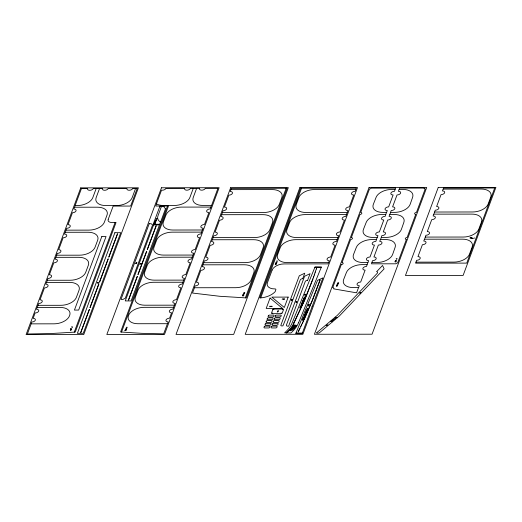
<?xml version="1.0" encoding="UTF-8"?>
<svg xmlns="http://www.w3.org/2000/svg" width="522" height="522" viewBox="0 0 522 522"><rect width="100%" height="100%" fill="white"/><g stroke="black" fill="none" stroke-linecap="round" stroke-linejoin="round"><path stroke-width="0.78" d="M291.583 300.006L291.576 300.046A1.279 0.744 -12.5 0 0 291.563 300.17L292.118 300.006L291.635 299.954M295.034 326.152C296.77 325.134 295.752 326.909 295.054 326.211M282.128 299.204L282.722 298.786M298.225 331.653L298.101 332.083M316.665 267.447L316.436 268.164M316.645 268.171L316.299 269.248M316.084 269.248L316.202 268.889M315.947 270.331L316.064 269.972M315.497 271.048L315.614 270.69M315.138 272.132L315.262 271.773M315.353 272.132L315.471 271.766M314.779 273.215L314.903 272.856M314.988 273.208L315.112 272.849M314.479 274.102L314.022 275.433M314.688 274.096L314.237 275.427M313.722 276.321L313.252 277.652M313.931 276.314L313.468 277.645M312.939 278.539L312.626 279.427M313.154 278.539L304.959 299.53L294.167 322.629A35.072 20.469 -12.5 0 1 289.371 330.158L286.571 332.886M312.306 280.314L303.98 301.305L293.951 322.622M319.953 279.994L312.176 300.535L303.941 319.647M320.188 279.994L312.397 300.535L304.195 319.562M71.534 329.356L70.646 329.173M396.237 261.02L395.337 260.883M139.974 264.491L140.124 264.099M302.714 278.715L304.763 273.202L299.282 275.799L280.862 325.271A1.005 0.587 -12.5 0 0 281.599 325.885L282.904 325.885L285.24 320.26L300.248 279.942A2.01 1.168 -12.5 0 1 302.551 278.722M31.092 323.777L31.744 322.022A3.008 1.755 -12.5 0 0 35.313 320.182A3.008 1.755 -12.5 0 0 33.114 318.355L35.118 312.959A3.008 1.755 -12.5 0 0 38.687 311.125A3.008 1.755 -12.5 0 0 36.488 309.292L37.14 307.53M37.989 305.259L38.648 303.497A3.008 1.755 -12.5 0 0 42.21 301.657A3.008 1.755 -12.5 0 0 40.011 299.83L44.455 287.903A3.008 1.755 -12.5 0 0 48.017 286.063A3.008 1.755 -12.5 0 0 45.819 284.236L46.471 282.474M47.319 280.197L47.978 278.441A3.008 1.755 -12.5 0 0 51.541 276.601A3.008 1.755 -12.5 0 0 49.342 274.768L53.786 262.847A3.008 1.755 -12.5 0 0 57.348 261.007A3.008 1.755 -12.5 0 0 55.149 259.18L55.802 257.418M56.65 255.141L57.309 253.379A3.008 1.755 -12.5 0 0 60.872 251.545A3.008 1.755 -12.5 0 0 58.673 249.712L63.116 237.784A3.008 1.755 -12.5 0 0 66.679 235.951A3.008 1.755 -12.5 0 0 64.48 234.117L65.139 232.355M65.981 230.085L66.64 228.323A3.008 1.755 -12.5 0 0 70.202 226.483A3.008 1.755 -12.5 0 0 68.004 224.656L72.447 212.728A3.008 1.755 -12.5 0 0 76.01 210.895A3.008 1.755 -12.5 0 0 73.811 209.061L74.47 207.299M75.135 205.505L81.478 188.475L87.565 188.468A3.008 1.755 -12.5 0 0 89.764 190.302A3.008 1.755 -12.5 0 0 93.334 188.462L96.1 188.462M108.237 219.299L113.157 206.086L130.644 206.059L137.195 188.475L135.576 188.475L132.19 197.57A13.043 7.608 -12.5 0 1 116.739 205.531L105.685 205.544A13.043 7.608 -12.5 0 1 96.152 197.61L99.539 188.514L96.192 188.52L92.805 197.616A13.043 7.608 -12.5 0 1 77.354 205.577L75.201 205.577L74.587 207.227L97.47 207.201A13.043 7.608 -12.5 0 1 107.003 215.136L104.387 222.17A13.043 7.608 -12.5 0 1 88.936 230.13L66.046 230.156L65.257 232.283L88.14 232.257A13.043 7.608 -12.5 0 1 97.673 240.192L95.056 247.226A13.043 7.608 -12.5 0 1 79.605 255.186L56.715 255.212L55.919 257.339L78.809 257.313A13.043 7.608 -12.5 0 1 88.342 265.248L85.725 272.282A13.043 7.608 -12.5 0 1 70.268 280.249L47.385 280.275L46.589 282.402L69.478 282.376A13.043 7.608 -12.5 0 1 79.011 290.31L76.395 297.344A13.043 7.608 -12.5 0 1 60.937 305.305L38.054 305.331L37.258 307.458L60.147 307.432A13.043 7.608 -12.5 0 1 69.68 315.366L69.491 315.869A13.043 7.608 -12.5 0 1 54.04 323.829L31.157 323.855L27.379 333.995L51.502 333.519L75.246 332.083L116.041 222.496L111.845 222.502A5.018 2.93 -12.5 0 1 108.178 219.449M71.488 326.896L72.48 326.811M70.548 329.434L70.848 328.612M72.14 327.718L72.29 327.307M74.254 332.162L115.081 222.502M97.301 282.996L97.47 282.539L98.43 282.539M97.816 282.872L97.94 282.539M98.077 283.466L98.234 283.055M80.629 332.631L89.282 309.409M89.967 307.575L98.769 283.929M99.454 282.095L108.087 258.905M108.772 257.072L117.417 233.849M80.812 332.631L89.458 309.409M90.143 307.575L98.945 283.929M99.63 282.095L108.263 258.905M108.948 257.072L117.6 233.849M156.443 203.848L161.546 190.145A3.008 1.755 -12.5 0 0 165.898 188.383L184.644 188.357A3.008 1.755 -12.5 0 0 186.843 190.191A3.008 1.755 -12.5 0 0 190.406 188.351L193.173 188.351M135.837 263.147L136.007 262.697L136.966 262.697M136.353 263.023L136.477 262.697M136.392 263.597L136.542 263.186L135.681 263.532L136.653 263.532M154.147 223.912L154.519 222.927L155.478 222.927L154.636 222.6L155.7 222.32M154.851 222.033L155.027 221.556M155.145 221.23L156.163 221.08M155.654 219.866L156.646 219.782M156.137 218.561L157.135 218.477M154.864 223.253L154.988 222.927M155.145 222.77L155.275 222.437M140.15 264.021L140.32 263.571L141.279 263.564M156.796 219.384L156.946 218.972M140.666 263.897L140.79 263.564M128.438 300L137.24 276.353M137.925 274.52L146.578 251.297M147.256 249.457L156.065 225.811M128.614 300L137.423 276.353M138.102 274.52L146.754 251.297M147.439 249.457L156.241 225.811M160.593 222.007L165.663 208.395A3.008 1.755 -12.5 0 1 164.254 206.634L161.487 206.64M167.51 206.02L120.595 331.999L141.906 333.343L163.66 333.839L167.438 323.699L137.984 323.731A13.043 7.608 -12.5 0 1 128.451 315.797L128.634 315.301A13.043 7.608 -12.5 0 1 144.085 307.334L173.545 307.301L174.335 305.174L144.881 305.207A13.043 7.608 -12.5 0 1 135.348 297.272L137.965 290.239A13.043 7.608 -12.5 0 1 153.422 282.278L182.876 282.245L183.666 280.118L154.212 280.151A13.043 7.608 -12.5 0 1 144.679 272.216L147.295 265.183A13.043 7.608 -12.5 0 1 162.753 257.222L192.207 257.189L192.996 255.062L163.543 255.095A13.043 7.608 -12.5 0 1 154.01 247.16L156.626 240.127A13.043 7.608 -12.5 0 1 172.084 232.16L201.538 232.127L202.327 230L172.873 230.032A13.043 7.608 -12.5 0 1 163.34 222.098L165.963 215.064A13.043 7.608 -12.5 0 1 181.415 207.103L210.868 207.071L211.482 205.427L202.758 205.433A13.043 7.608 -12.5 0 1 193.225 197.499L196.611 188.403L193.27 188.409L189.884 197.505A13.043 7.608 -12.5 0 1 174.426 205.466L163.373 205.479A13.043 7.608 -12.5 0 1 156.509 203.919L155.719 206.033L168.469 206.02L121.528 332.077M124.908 330.785L125.084 330.309M125.202 329.982L126.22 329.832M125.711 328.619L126.702 328.54M126.194 327.314L127.192 327.229M126.853 328.136L127.003 327.725M167.555 323.627L168.208 321.865A3.008 1.755 -12.5 0 1 166.009 320.032A3.008 1.755 -12.5 0 1 169.578 318.198L171.581 312.808A3.008 1.755 -12.5 0 1 169.382 310.975A3.008 1.755 -12.5 0 1 172.952 309.135L173.604 307.38M174.452 305.102L175.111 303.341A3.008 1.755 -12.5 0 1 172.906 301.507A3.008 1.755 -12.5 0 1 176.475 299.674L180.912 287.746A3.008 1.755 -12.5 0 1 178.713 285.919A3.008 1.755 -12.5 0 1 182.282 284.079L182.935 282.317M183.783 280.04L184.442 278.285A3.008 1.755 -12.5 0 1 182.237 276.451A3.008 1.755 -12.5 0 1 185.806 274.618L190.249 262.69A3.008 1.755 -12.5 0 1 188.044 260.856A3.008 1.755 -12.5 0 1 191.613 259.023L192.266 257.261M193.114 254.984L193.773 253.222A3.008 1.755 -12.5 0 1 191.574 251.395A3.008 1.755 -12.5 0 1 195.137 249.555L199.58 237.634A3.008 1.755 -12.5 0 1 197.381 235.8A3.008 1.755 -12.5 0 1 200.944 233.96L201.603 232.205M202.445 229.928L203.104 228.166A3.008 1.755 -12.5 0 1 200.905 226.339A3.008 1.755 -12.5 0 1 204.467 224.499L208.911 212.571A3.008 1.755 -12.5 0 1 206.712 210.744A3.008 1.755 -12.5 0 1 210.275 208.904L210.934 207.143M211.599 205.348L217.942 188.325L205.283 188.338A3.008 1.755 -12.5 0 1 201.72 190.171A3.008 1.755 -12.5 0 1 199.521 188.344L196.755 188.344M194.393 287.668L195.045 285.912A3.008 1.755 -12.5 0 0 198.614 284.072A3.008 1.755 -12.5 0 0 196.416 282.245L200.853 270.318A3.008 1.755 -12.5 0 0 204.422 268.478A3.008 1.755 -12.5 0 0 202.223 266.651L202.875 264.889M203.724 262.612L204.376 260.85A3.008 1.755 -12.5 0 0 207.945 259.016A3.008 1.755 -12.5 0 0 205.746 257.183L210.183 245.262A3.008 1.755 -12.5 0 0 213.752 243.422A3.008 1.755 -12.5 0 0 211.554 241.588L212.206 239.833M213.054 237.556L213.713 235.794A3.008 1.755 -12.5 0 0 217.276 233.954A3.008 1.755 -12.5 0 0 215.077 232.127L219.521 220.199A3.008 1.755 -12.5 0 0 223.083 218.366A3.008 1.755 -12.5 0 0 220.884 216.532L221.537 214.77M222.385 212.5L223.044 210.738A3.008 1.755 -12.5 0 0 226.607 208.898A3.008 1.755 -12.5 0 0 224.408 207.071L228.851 195.143A3.008 1.755 -12.5 0 0 232.414 193.303A3.008 1.755 -12.5 0 0 230.215 191.476L230.868 189.714M242.88 295.184L243.18 294.369M243.813 292.653L244.811 292.568M244.244 293.449L244.394 293.038L243.533 293.384L244.505 293.384M243.885 295.047L242.978 294.93M245.347 297.879L286.173 188.246M260.7 297.892L301.546 188.227M272.092 270.207L267.388 282.839A9.996 5.833 -12.5 0 0 274.911 288.92A1.253 0.731 -12.5 0 1 275.864 289.651L275.179 291.667A15.419 8.998 -12.5 0 1 259.721 297.945L300.587 188.227L356.239 188.168L355.736 189.499L314.355 189.545A13.043 7.608 -12.5 0 0 298.904 197.505L296.281 204.539A13.043 7.608 -12.5 0 0 305.814 212.474L347.202 212.428L346.406 214.555L305.024 214.601A13.043 7.608 -12.5 0 0 289.573 222.568L286.95 229.602A13.043 7.608 -12.5 0 0 296.483 237.536L337.871 237.484L337.075 239.618L295.693 239.663A13.043 7.608 -12.5 0 0 280.242 247.624L277.619 254.658A13.043 7.608 -12.5 0 0 287.152 262.592L328.54 262.546L328.038 263.878L284.04 263.93A10.035 5.853 -12.5 0 0 272.151 270.057M275.238 264.497L275.414 264.021M275.531 263.695L276.549 263.545M276.04 262.331L277.038 262.246M276.529 261.026L277.521 260.941M270.011 306.166L269.783 306.779L270.644 306.564L270.037 306.166M271.368 306.166L270.99 306.701M277.228 312.078L277.867 311.719M277.691 310.799L278.689 310.714M282.976 299.38L283.355 298.852M291.237 299.778L291.406 299.321L292.366 299.321M291.752 299.654L291.876 299.321M295.811 302.147L295.981 301.69L296.94 301.69M296.326 302.016L296.45 301.69M307.582 280.353L310.075 273.665L304.587 276.262L286.447 324.971A2.01 1.168 -12.5 0 0 287.916 326.191L288.614 326.191L305.22 281.58A2.01 1.168 -12.5 0 1 307.419 280.36M328.658 262.468L329.31 260.713A3.008 1.755 -12.5 0 1 327.111 258.879A3.008 1.755 -12.5 0 1 330.674 257.039L335.117 245.118A3.008 1.755 -12.5 0 1 332.919 243.285A3.008 1.755 -12.5 0 1 336.481 241.451L337.14 239.689M337.988 237.412L338.641 235.65A3.008 1.755 -12.5 0 1 336.442 233.823A3.008 1.755 -12.5 0 1 340.011 231.983L344.448 220.062A3.008 1.755 -12.5 0 1 342.249 218.229A3.008 1.755 -12.5 0 1 345.812 216.389L346.471 214.633M347.319 212.356L347.972 210.594A3.008 1.755 -12.5 0 1 345.773 208.761A3.008 1.755 -12.5 0 1 349.342 206.927L353.779 195A3.008 1.755 -12.5 0 1 351.58 193.173A3.008 1.755 -12.5 0 1 355.149 191.333L355.802 189.571M336.429 286.265L336.605 285.788M336.729 285.462L337.741 285.312M337.232 284.098L338.23 284.014M337.721 282.793L338.713 282.709M338.145 283.596L338.302 283.185L337.434 283.531L338.413 283.531M358.66 287.485L359.312 285.723A3.008 1.755 -12.5 0 1 357.113 283.89A3.008 1.755 -12.5 0 1 360.682 282.056L365.119 270.128A3.008 1.755 -12.5 0 1 362.921 268.301A3.008 1.755 -12.5 0 1 366.483 266.461L367.142 264.7M367.99 262.429L368.643 260.667A3.008 1.755 -12.5 0 1 366.444 258.834A3.008 1.755 -12.5 0 1 370.013 257L374.45 245.072A3.008 1.755 -12.5 0 1 372.251 243.239A3.008 1.755 -12.5 0 1 375.82 241.405L376.473 239.644M377.321 237.366L377.974 235.605A3.008 1.755 -12.5 0 1 375.775 233.778A3.008 1.755 -12.5 0 1 379.344 231.938L383.781 220.016A3.008 1.755 -12.5 0 1 381.582 218.183A3.008 1.755 -12.5 0 1 385.151 216.343L385.804 214.588M386.652 212.31L387.304 210.549A3.008 1.755 -12.5 0 1 385.106 208.722A3.008 1.755 -12.5 0 1 388.675 206.882L393.112 194.954A3.008 1.755 -12.5 0 1 390.913 193.127A3.008 1.755 -12.5 0 1 394.482 191.287L395.134 189.525M371.905 262.422L372.558 260.661A3.008 1.755 -12.5 0 0 376.127 258.821A3.008 1.755 -12.5 0 0 373.928 256.994L378.365 245.066A3.008 1.755 -12.5 0 0 381.934 243.232A3.008 1.755 -12.5 0 0 379.735 241.399L380.388 239.637M381.236 237.366L381.889 235.605A3.008 1.755 -12.5 0 0 385.458 233.765A3.008 1.755 -12.5 0 0 383.259 231.938L387.696 220.01A3.008 1.755 -12.5 0 0 391.265 218.17A3.008 1.755 -12.5 0 0 389.066 216.343L389.719 214.581M390.567 212.304L391.219 210.542A3.008 1.755 -12.5 0 0 394.789 208.709A3.008 1.755 -12.5 0 0 392.59 206.875L397.027 194.954A3.008 1.755 -12.5 0 0 400.596 193.114A3.008 1.755 -12.5 0 0 398.397 191.28L399.049 189.525M395.239 261.144L395.539 260.321M396.178 258.605L397.17 258.52M424.425 239.285L423.766 241.047A3.008 1.755 -12.5 0 1 425.965 242.874A3.008 1.755 -12.5 0 1 422.402 244.714L417.959 256.635A3.008 1.755 -12.5 0 1 420.158 258.468A3.008 1.755 -12.5 0 1 416.595 260.308L415.616 263.166L466.746 263.108L494.712 188.005L443.583 188.064L443.204 189.095L481.245 189.049A13.043 7.608 -12.5 0 1 490.778 196.983L488.161 204.017A13.043 7.608 -12.5 0 1 472.71 211.978L434.663 212.023M433.756 214.229L433.097 215.984A3.008 1.755 -12.5 0 1 435.296 217.818A3.008 1.755 -12.5 0 1 431.733 219.658L427.29 231.579A3.008 1.755 -12.5 0 1 429.489 233.412A3.008 1.755 -12.5 0 1 425.926 235.246L424.543 239.207L462.583 239.167A13.043 7.608 -12.5 0 1 472.116 247.102L469.5 254.136A13.043 7.608 -12.5 0 1 454.049 262.096L416.001 262.142M443.087 189.166L442.428 190.928A3.008 1.755 -12.5 0 1 444.627 192.762A3.008 1.755 -12.5 0 1 441.064 194.595L436.62 206.523A3.008 1.755 -12.5 0 1 438.826 208.35A3.008 1.755 -12.5 0 1 435.257 210.19L433.873 214.15L471.914 214.111A13.043 7.608 -12.5 0 1 481.447 222.046L478.831 229.073A13.043 7.608 -12.5 0 1 463.379 237.04L425.332 237.079M470.139 238.378L470.361 237.771M474.172 238.378L474.237 237.764M70.946 329.539L71.083 329.173M243.278 295.289L243.415 294.93M395.637 261.248L395.774 260.883M308.287 304.874L308.469 304.417L309.429 304.43M308.802 304.75L308.939 304.424M298.597 322.694L321.428 266.912L315.086 266.801L292.268 322.596A39.705 23.17 -12.5 0 1 284.634 332.86L290.956 332.958A39.698 23.164 -12.5 0 0 298.545 322.694M299.706 307.941L300.698 307.882M299.922 307.465L300.117 307.008L301.07 307.034M300.574 305.957L300.75 305.54L301.696 305.566L301.507 305.996M301.37 304.117L301.553 303.693L302.492 303.719L302.303 304.15M302.349 301.86L302.545 301.409L303.497 301.429M302.975 300.411L303.178 299.941M303.732 298.649L304.75 298.519M304.176 297.638L304.378 297.188L305.324 297.207M300.444 307.347L300.581 307.021M301.377 305.174L301.605 305.448M302.871 301.749L303.014 301.416M304.698 297.527L304.841 297.194M300.3 308.783L300.476 308.372M302.643 319.262L303.634 319.21M302.864 318.785L303.067 318.335L304.013 318.361M303.53 317.285L303.719 316.867L304.659 316.893L304.463 317.324M304.352 315.438L304.535 315.02L305.474 315.047L305.285 315.484M305.35 313.187L305.553 312.73L306.499 312.763M305.99 311.738L306.199 311.262M306.766 309.977L307.784 309.853M307.223 308.965L307.425 308.515L308.372 308.541M304.339 316.502L304.567 316.776M303.386 318.674L303.53 318.348M305.872 313.076L306.016 312.743M307.745 308.854L307.889 308.528M303.008 320.084L303.191 319.673L302.31 319.999L303.269 320.025M304.613 294.754L304.815 294.304L305.762 294.33M305.135 294.643L305.279 294.317M305.005 296.013L305.187 295.602M303.843 320.325L302.773 322.609M303.06 321.545L303.236 321.167M302.525 322.687L302.701 322.309M301.984 323.823L302.166 323.444M302.231 323.751L302.414 323.366M301.625 324.586L301.077 325.721M301.69 324.893L301.873 324.508M301.318 325.65L300.803 326.713M300.568 326.772L300.737 326.42M300.457 327.424L299.935 328.488M299.882 328.168L298.316 331.313M299.589 329.199L298.525 331.326M291.55 300.091L291.113 300.104L291.576 299.928M291.896 328.07L292.248 327.607M293.22 326.361L294.206 326.361M293.984 325.382L294.323 324.938L295.198 325.089M292.496 329.336L293.442 329.395M292.868 328.86L293.207 328.423L294.082 328.573M293.997 327.405L294.31 327L295.178 327.15L294.852 327.568M295.387 325.617L295.7 325.213L296.568 325.363L296.242 325.78M335.626 318.263L335.241 318.211M360.663 292.894L360.258 293.325L359.436 293.116M360.904 292.653L360.448 292.751M286.324 332.886L289.149 330.158A34.687 20.241 -12.5 0 0 294.017 322.642M330.335 321.252L337.297 315.366L377.276 273.26A2.01 1.168 -12.5 0 0 376.643 271.675L382.554 265.457L384.114 268.876L339.444 315.914L319.745 332.521A2.01 1.168 -12.5 0 1 317.154 333.108L316.462 332.925L330.335 321.252L332.481 321.813M326.589 325.506L326.935 325.213M327.431 325.245L326.955 325.643L326.204 325.363M327.907 324.841L327.131 325.01M332.416 320.952L331.809 321.017M332.958 320.508L332.501 320.436M334.002 319.627L333.623 319.49M334.55 319.164L334.093 319.092M334.922 318.844L334.537 318.929M277.189 261.75L276.817 261.842M296.561 302.538L296.242 302.61M396.837 259.323L396.466 259.421M292.855 330.145L292.418 330.204M277.6 311.393L278.389 311.503M308.306 305.109L309.089 305.24M308 305.872L308.783 305.996M304.62 295.002L305.396 295.139M360.552 292.614L360.023 292.516L360.558 292.32M294.747 326.485L295.1 326.394M301.97 302.721L303.178 302.16L302.31 301.931M304.965 314.042L306.173 313.487L305.311 313.259M271.799 306.499L271.864 306.499A1.279 0.744 -12.5 0 0 272.06 306.473C271.903 305.416 271.453 307.399 271.864 306.499M290.16 330.302L291.191 330.25L290.558 329.943L291.472 329.891L290.747 329.539L291.152 329.036L292.026 329.186M99.676 188.455L102.442 188.455A3.008 1.755 -12.5 0 0 104.641 190.282A3.008 1.755 -12.5 0 0 108.211 188.449L126.95 188.429A3.008 1.755 -12.5 0 0 129.149 190.256A3.008 1.755 -12.5 0 0 132.719 188.422L135.485 188.416M424.099 188.09L399.663 188.116L399.167 189.447L403.056 189.447A13.043 7.608 -12.5 0 1 412.628 197.264L410.168 204.298A13.043 7.608 -12.5 0 1 394.678 212.376L390.632 212.382L389.836 214.509L394.286 214.503A13.043 7.608 -12.5 0 1 403.865 222.32L401.398 229.354A13.043 7.608 -12.5 0 1 385.908 237.432L381.301 237.438L380.505 239.565L385.523 239.559A13.043 7.608 -12.5 0 1 395.095 247.382L392.635 254.416A13.043 7.608 -12.5 0 1 377.138 262.488L371.964 262.494L371.468 263.832L395.904 263.799A1.507 0.881 -12.5 0 1 397.607 263.036L406.416 239.389A1.507 0.881 -12.5 0 1 405.313 238.476A1.507 0.881 -12.5 0 1 407.095 237.556L415.747 214.333A1.507 0.881 -12.5 0 1 414.644 213.413A1.507 0.881 -12.5 0 1 416.425 212.5L425.234 188.853A1.507 0.881 -12.5 0 1 424.112 188.272M154.936 221.798L155.895 221.798M154.238 223.677L155.191 223.677M469.996 237.771L471.542 237.771L471.314 238.384L472.058 237.771L472.266 238.378M470.916 238.071L471.431 238.071M471.653 238.136L472.182 238.136M472.749 238.378L473.395 238.378M395.448 260.563L396.407 260.563M275.322 264.262L276.282 264.256M336.52 286.03L337.48 286.03M243.089 294.604L244.048 294.604M273.561 309.65L273.919 309.65M282.376 309.637L282.735 309.637M272.295 313.056L272.654 313.056M281.104 313.043L281.462 313.043M70.757 328.853L71.716 328.853M124.993 330.55L125.952 330.55M295.981 333.029L302.368 333.069M314.825 267.414L321.18 267.525M304.535 299.034L303.582 299.008L304.267 299.328L303.315 299.602L304.274 299.621M303.073 300.176L304.019 300.202M307.562 310.362L306.61 310.336L307.295 310.655L306.342 310.929L307.295 310.955M306.094 311.503L307.04 311.53M293.821 326.857L292.953 326.707L293.475 327.124L292.496 327.281L293.377 327.431M292.072 327.842L292.94 327.992M335.131 317.2L337.284 317.748M333.082 319.947L333.46 320.084L332.768 320.208M276.399 263.949L276.001 263.793M126.07 330.243L125.671 330.087M292.568 328.423L291.55 328.579L292.561 328.462M294.428 328.07L293.41 328.227L294.428 328.07M300.235 306.721L301.253 306.544L300.235 306.721M302.78 300.855L303.797 300.679L302.78 300.855M303.974 298.088L304.998 297.925L303.974 298.075M303.184 318.042L304.209 317.885L303.191 318.015M305.788 312.176L306.812 312.006L305.794 312.149M307.014 309.415L308.039 309.259L307.014 309.415M125.41 329.408L126.428 329.252L125.41 329.395M155.354 220.656L156.372 220.499L155.354 220.623M275.74 263.114L276.764 262.964L275.747 263.088M336.931 284.888L337.956 284.718L336.938 284.868M301.181 304.574C301.99 305.533 303.125 303.151 301.181 304.561M301.807 303.132C302.584 304.104 303.791 301.69 301.807 303.132M289.847 330.765L290.956 330.55L289.854 330.739M70.32 330.048C71.057 331.033 72.343 328.619 70.32 330.048M242.652 295.798C243.389 296.803 244.674 294.317 242.652 295.798M395.017 261.757C395.722 262.755 397.072 260.282 395.017 261.737M304.156 315.901C304.959 316.861 306.107 314.479 304.156 315.882M304.796 314.459C305.553 315.418 306.799 313.05 304.802 314.427M283.635 299.165L284.34 299.38L284.568 298.773L283.642 299.132M293.625 325.858L294.643 325.715L293.625 325.845M312.045 306.766L302.14 333.682L295.746 333.636L317.559 280.321L322.916 277.88L312.045 306.766M80.74 187.868L26.1 334.602L83.761 334.537L138.402 187.803L80.74 187.868M101.81 236.551L74.431 310.075L78.659 310.068L106.038 236.551L101.81 236.551M114.86 232.708L77.386 333.323L83.252 333.317L120.726 232.701L114.86 232.708M161.468 187.776L106.827 334.511L164.489 334.445L219.129 187.711L161.468 187.776M149.201 223.723L121.006 299.432L122.931 299.432L125.306 298.206L152.594 224.936L151.126 223.716L149.201 223.723M159.732 206.699L153.181 224.29L159.66 224.284L160.476 222.078A13.043 7.608 -12.5 0 1 157.957 215.795L161.35 206.699L159.732 206.699M153.566 224.897L125.26 300.92L131.12 300.913L159.432 224.891L153.566 224.897M230.659 187.698L176.018 334.432L233.68 334.367L288.32 187.633L230.659 187.698M194.458 287.746L192.481 293.044L219.645 296.274L246.293 297.912L287.133 188.246L231.487 188.305L230.985 189.643L272.295 189.59A13.043 7.608 -12.5 0 1 281.828 197.525L279.211 204.559A13.043 7.608 -12.5 0 1 263.76 212.526L222.45 212.571L221.654 214.699L262.964 214.653A13.043 7.608 -12.5 0 1 272.497 222.587L269.881 229.621A13.043 7.608 -12.5 0 1 254.429 237.582L213.12 237.627L212.323 239.755L253.633 239.709A13.043 7.608 -12.5 0 1 263.166 247.643L260.55 254.677A13.043 7.608 -12.5 0 1 245.092 262.638L203.789 262.69L202.993 264.817L244.303 264.765A13.043 7.608 -12.5 0 1 253.836 272.699L251.219 279.733A13.043 7.608 -12.5 0 1 235.761 287.7L194.458 287.746M299.856 187.62L245.209 334.354L302.871 334.289L357.511 187.555L299.856 187.62M270.063 298.042L266.194 308.437L282.526 308.417L270.063 298.042M264.236 326.739L264.008 327.346A1.005 0.587 -12.5 0 0 264.739 327.96L268.582 327.953A1.005 0.587 -12.5 0 0 269.77 327.34L269.998 326.733A1.005 0.587 -12.5 0 0 269.267 326.12L265.424 326.126A1.005 0.587 -12.5 0 0 264.236 326.739M265.261 323.986L265.032 324.599A1.005 0.587 -12.5 0 0 265.763 325.206L269.606 325.199A1.005 0.587 -12.5 0 0 270.794 324.593L271.022 323.979A1.005 0.587 -12.5 0 0 270.292 323.366L266.448 323.372A1.005 0.587 -12.5 0 0 265.261 323.986M266.285 321.232L266.057 321.846A1.005 0.587 -12.5 0 0 266.788 322.452L270.631 322.452A1.005 0.587 -12.5 0 0 271.818 321.839L272.047 321.226A1.005 0.587 -12.5 0 0 271.316 320.619L267.473 320.619A1.005 0.587 -12.5 0 0 266.285 321.232M267.31 318.485L267.081 319.092A1.005 0.587 -12.5 0 0 267.812 319.705L271.655 319.699A1.005 0.587 -12.5 0 0 272.843 319.086L273.071 318.479A1.005 0.587 -12.5 0 0 272.34 317.865L268.497 317.872A1.005 0.587 -12.5 0 0 267.31 318.485M268.334 315.732L268.106 316.345A1.005 0.587 -12.5 0 0 268.837 316.952L272.68 316.945A1.005 0.587 -12.5 0 0 273.867 316.339L274.096 315.725A1.005 0.587 -12.5 0 0 273.365 315.112L269.522 315.118A1.005 0.587 -12.5 0 0 268.334 315.732M272.778 309.65L271.512 313.056A1.005 0.587 -12.5 0 0 272.243 313.663L281.058 313.657A1.005 0.587 -12.5 0 0 282.245 313.043L283.511 309.637A1.005 0.587 -12.5 0 0 282.78 309.031L273.965 309.037A1.005 0.587 -12.5 0 0 272.778 309.65M271.355 326.726L271.127 327.34A1.005 0.587 -12.5 0 0 271.864 327.953L275.707 327.947A1.005 0.587 -12.5 0 0 276.895 327.333L277.123 326.72A1.005 0.587 -12.5 0 0 276.392 326.113L272.549 326.113A1.005 0.587 -12.5 0 0 271.355 326.726M272.38 323.979L272.151 324.586A1.005 0.587 -12.5 0 0 272.889 325.199L276.732 325.193A1.005 0.587 -12.5 0 0 277.919 324.58L278.148 323.973A1.005 0.587 -12.5 0 0 277.417 323.359L273.574 323.366A1.005 0.587 -12.5 0 0 272.38 323.979M273.404 321.226L273.182 321.839A1.005 0.587 -12.5 0 0 273.913 322.446L277.756 322.446A1.005 0.587 -12.5 0 0 278.944 321.833L279.172 321.219A1.005 0.587 -12.5 0 0 278.441 320.606L274.598 320.612A1.005 0.587 -12.5 0 0 273.404 321.226M274.428 318.472L274.207 319.086A1.005 0.587 -12.5 0 0 274.937 319.699L278.781 319.692A1.005 0.587 -12.5 0 0 279.968 319.079L280.197 318.466A1.005 0.587 -12.5 0 0 279.466 317.859L275.623 317.859A1.005 0.587 -12.5 0 0 274.428 318.472M275.453 315.725L275.231 316.332A1.005 0.587 -12.5 0 0 275.962 316.945L279.805 316.939A1.005 0.587 -12.5 0 0 280.993 316.325L281.221 315.719A1.005 0.587 -12.5 0 0 280.49 315.105L276.647 315.112A1.005 0.587 -12.5 0 0 275.453 315.725M288.183 297.103L284.314 307.497L271.845 297.122L288.183 297.103M369.047 187.542L314.401 334.276L372.062 334.211L426.709 187.476L369.047 187.542M341.342 264.51L332.71 287.7A1.507 0.881 -12.5 0 1 333.656 288.868L356.578 292.829L358.542 287.557L353.133 287.563A13.043 7.608 -12.5 0 1 343.646 279.518L346.419 272.484A13.043 7.608 -12.5 0 1 361.831 264.634L367.077 264.628L367.873 262.501L363.031 262.507A13.043 7.608 -12.5 0 1 353.538 254.455L356.317 247.421A13.043 7.608 -12.5 0 1 371.723 239.578L376.408 239.572L377.204 237.445L372.923 237.445A13.043 7.608 -12.5 0 1 363.436 229.399L366.209 222.365A13.043 7.608 -12.5 0 1 381.621 214.516L385.745 214.509L386.534 212.382L382.822 212.389A13.043 7.608 -12.5 0 1 373.328 204.343L376.108 197.309A13.043 7.608 -12.5 0 1 391.52 189.46L395.076 189.453L395.572 188.122L371.201 188.148A1.507 0.881 -12.5 0 1 369.498 188.912L360.689 212.558A1.507 0.881 -12.5 0 1 361.792 213.478A1.507 0.881 -12.5 0 1 360.004 214.392L351.358 237.621A1.507 0.881 -12.5 0 1 352.461 238.534A1.507 0.881 -12.5 0 1 350.673 239.454L342.027 262.677A1.507 0.881 -12.5 0 1 343.13 263.59A1.507 0.881 -12.5 0 1 341.342 264.51M438.239 187.463L405.45 275.505L463.112 275.44L495.9 187.398L438.239 187.463M331.751 321.069L331.614 321.408L332.123 321.206L331.751 321.069M336.051 317.611L335.535 317.813L336.051 317.611"/></g></svg>
